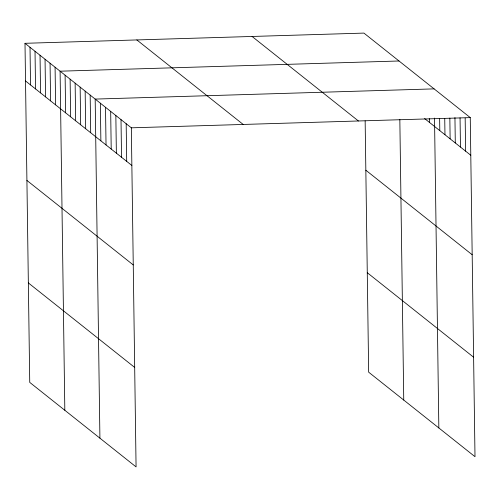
<?xml version="1.0" encoding="UTF-8"?>
<svg xmlns="http://www.w3.org/2000/svg" width="500" height="500" viewBox="0 0 500 500"><rect width="100%" height="100%" fill="white"/><g stroke="black" fill="none" stroke-linecap="round" stroke-linejoin="round"><path stroke-width="0.75" d="M25 43.306L131.337 127.819L136.075 466.906L29.737 382.388L25 43.306L363.925 33.094L470.262 117.613L475 456.694L368.663 372.181L365.15 120.875M399.019 60.987L60.094 71.194L64.825 410.281M434.113 88.875L95.181 99.087L99.919 438.169M131.337 127.819L470.262 117.613M424.613 118.569L470.794 155.275M252.081 36.463L358.419 120.981M365.844 170.225L472.181 254.744M136.844 39.938L243.188 124.45M367.275 272.712L473.612 357.225M25.525 80.969L131.862 165.481M26.913 180.438L133.256 264.95M28.344 282.919L134.688 367.438M465.163 118.119L465.625 151.169M460.056 117.856L460.462 147.062M454.944 117.594L455.294 142.956M449.844 118.1L450.131 138.856M444.738 118.606L444.969 134.75M439.631 118.344L439.8 130.644M434.519 118.081L438.844 427.962M429.569 118.713L429.625 122.556M399.837 119.469L403.75 400.069M126.175 123.719L126.7 161.381M121.006 119.612L121.538 157.275M115.844 115.506L116.369 153.169M110.681 111.4L111.206 149.062M105.512 107.294L106.037 144.956M100.35 103.188L100.875 140.856M90.169 95.1L90.694 132.762M85.156 91.119L85.681 128.781M80.144 87.131L80.669 124.794M75.131 83.15L75.656 120.812M70.119 79.162L70.644 116.825M65.106 75.181L65.631 112.844M55.081 67.213L55.606 104.875M50.062 63.225L50.594 100.887M45.05 59.244L45.581 96.906M40.038 55.256L40.562 92.919M35.025 51.275L35.55 88.938M30.013 47.287L30.538 84.95"/></g></svg>
